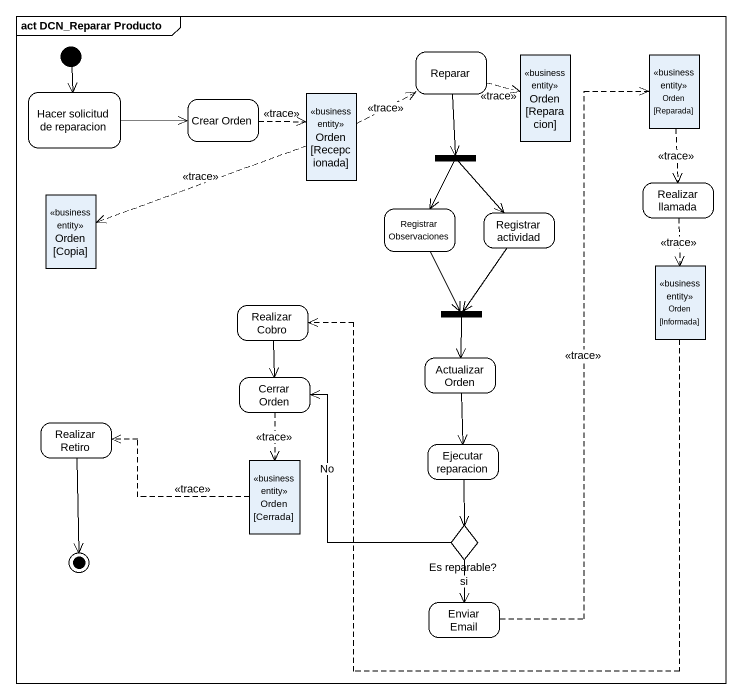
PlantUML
@startuml
mainframe act DCN_Reparar Producto
hide empty description
state Reparar #FFFFFF
state "Orden [Reparacion]" as Orden_Reparacion <<business entity>>
state "Orden [Reparada]" as Orden_Reparada <<business entity>>
state "Hacer solicitud de reparacion" as Hacer_solicitud_de #FFFFFF
state "Crear Orden" as Crear_Orden #FFFFFF
state "Orden [Recepcionada]" as Orden_Recepcionada <<business entity>>
state fork1 <<fork>>
state "Orden [Copia]" as Orden_Copia <<business entity>>
state "Registrar Observaciones" as Registrar_Observaciones #FFFFFF
state "Realizar llamada" as Realizar_llamada #FFFFFF
state "Registrar actividad" as Registrar_actividad #FFFFFF
state "Orden [Informada]" as Orden_Informada <<business entity>>
state "Realizar Cobro" as Realizar_Cobro #FFFFFF
state fork2 <<join>>
state "Cerrar Orden" as Cerrar_Orden #FFFFFF
state "Actualizar Orden" as Actualizar_Orden #FFFFFF
state "Realizar Retiro" as Realizar_Retiro #FFFFFF
state "Orden [Cerrada]" as Orden_Cerrada <<business entity>>
state "Ejecutar reparacion" as Ejecutar_reparacion #FFFFFF
state "Es reparable?" as Es_reparable <<choice>>
state "Enviar Email" as Enviar_Email #FFFFFF
[*] --> Hacer_solicitud_de
Reparar -right[dashed]-> Orden_Reparacion : <<trace>>
Reparar --> fork1
Orden_Reparada -[dashed]-> Realizar_llamada : <<trace>>
Hacer_solicitud_de -right-> Crear_Orden
Crear_Orden -right[dashed]-> Orden_Recepcionada : <<trace>>
Orden_Recepcionada -right[dashed]-> Reparar : <<trace>>
Orden_Recepcionada -left[dashed]-> Orden_Copia : <<trace>>
fork1 --> Registrar_Observaciones
fork1 --> Registrar_actividad
Registrar_Observaciones --> fork2
Realizar_llamada -[dashed]-> Orden_Informada : <<trace>>
Registrar_actividad --> fork2
Orden_Informada -left[dashed]-> Realizar_Cobro
Realizar_Cobro --> Cerrar_Orden
fork2 --> Actualizar_Orden
Cerrar_Orden -[dashed]-> Orden_Cerrada : <<trace>>
Actualizar_Orden --> Ejecutar_reparacion
Orden_Cerrada -left[dashed]-> Realizar_Retiro : <<trace>>
Ejecutar_reparacion --> Es_reparable
Es_reparable -up-> Cerrar_Orden : No
Es_reparable --> Enviar_Email : si
Enviar_Email -up[dashed]-> Orden_Reparada : <<trace>>
Realizar_Retiro --> [*]
@enduml
